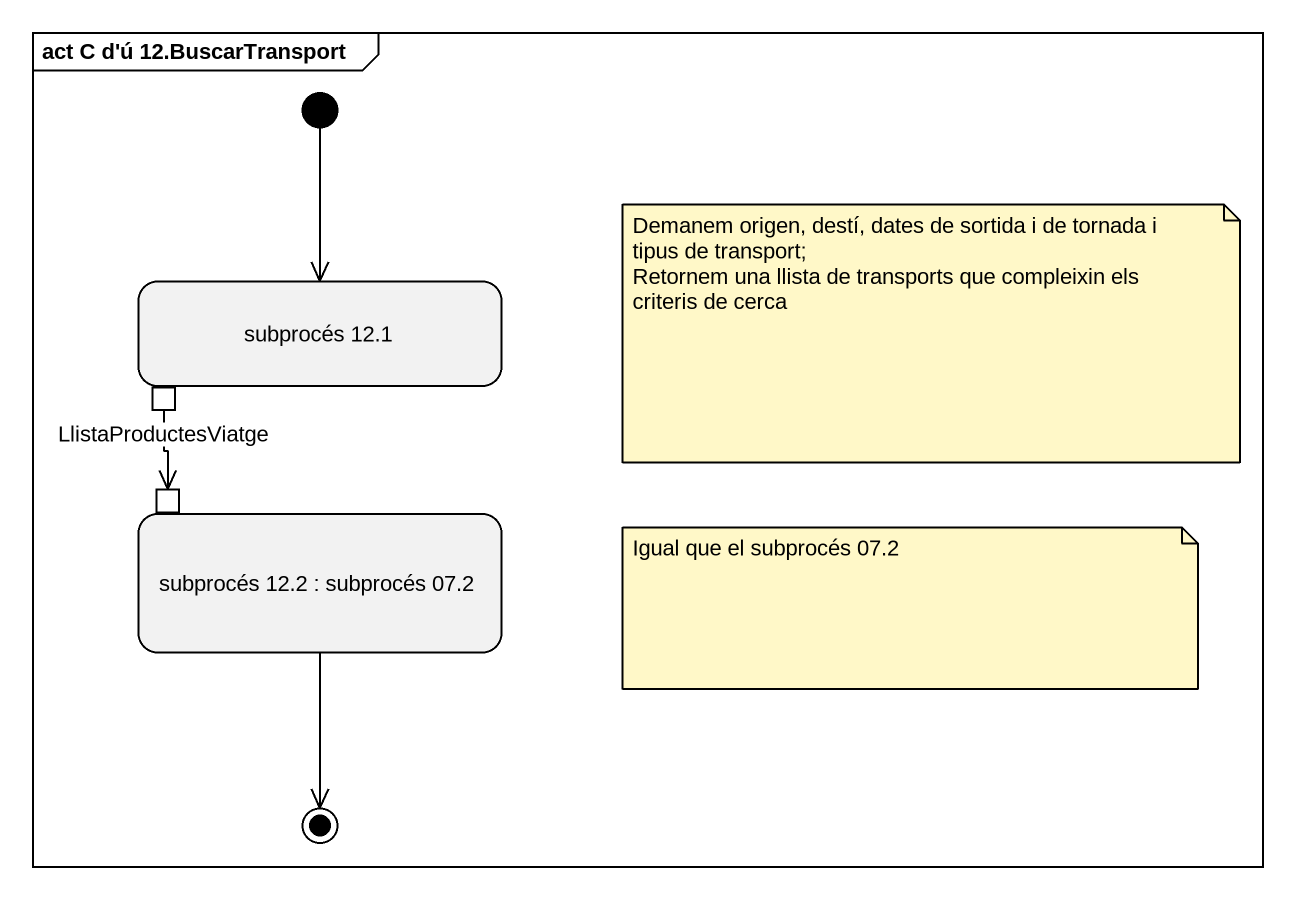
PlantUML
@startuml
mainframe act C d'ú 12.BuscarTransport
hide empty description
state "subprocés 12.1" as subprocés_12_1 {
  state pin1 <<outputPin>>
}
state "subprocés 12.2 : subprocés 07.2" as subprocés_12_2 {
  state pin2 <<inputPin>>
}
[*] --> subprocés_12_1
pin1 --> pin2 : LlistaProductesViatge
subprocés_12_2 --> [*]
note as N1
  Demanem origen, destí, dates de sortida i de tornada i tipus de transport;
  Retornem una llista de transports que compleixin els criteris de cerca
end note
note as N2
  Igual que el subprocés 07.2
end note
@enduml
